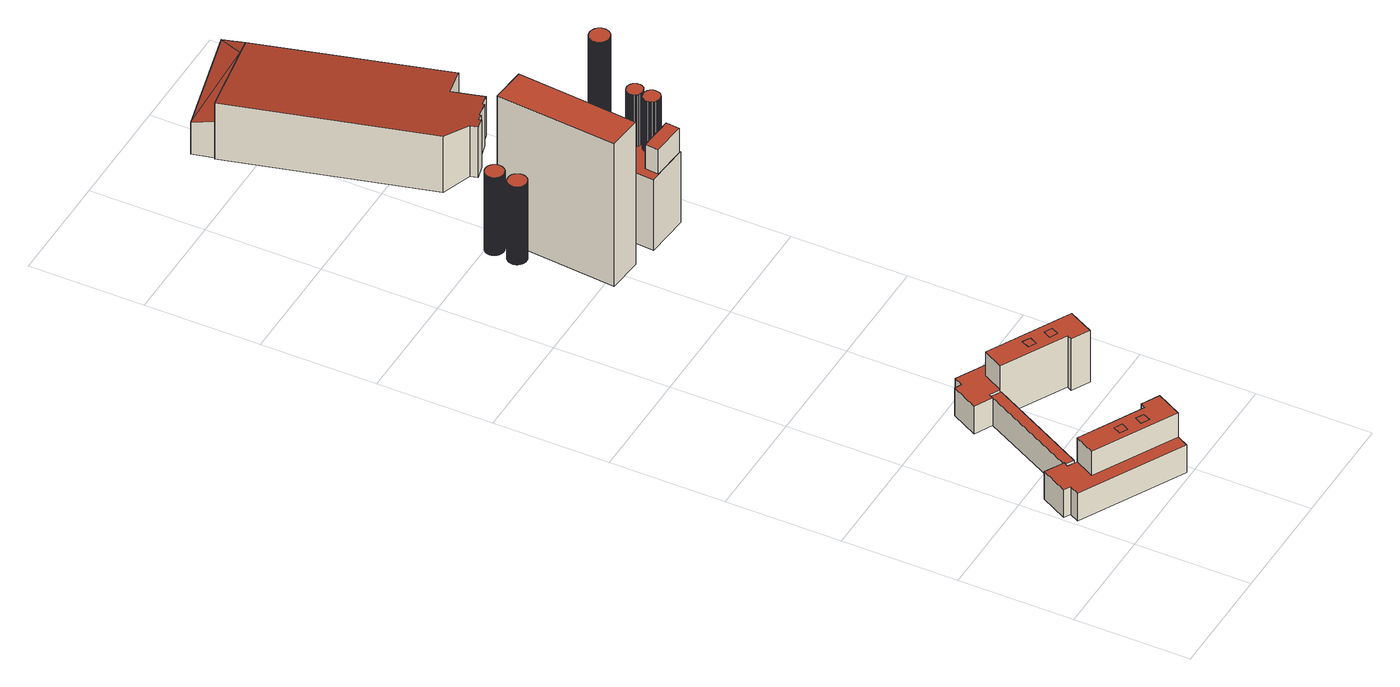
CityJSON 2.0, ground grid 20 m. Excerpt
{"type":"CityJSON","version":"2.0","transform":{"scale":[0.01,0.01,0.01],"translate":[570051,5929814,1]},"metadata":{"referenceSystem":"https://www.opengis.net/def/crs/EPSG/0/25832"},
"CityObjects":{
"building1":{"type":"Building","attributes":{"Grundfläche 2D":"138.581539","Grundhöhe NN":"1.999"},"children":["building1-1","building1-2"],"geometry":[{"type":"Solid","lod":"3","boundaries":[[[[0,1,2,3,4,5]],[[6,7,8,9,10,11,12,13,14,15]],[[4,10,9,5]],[[5,9,16,17,0]],[[1,0,17,18]],[[2,1,18,19]],[[2,19,20,11,3]],[[3,11,10,4]],[[12,11,20,21]],[[13,12,21,22]],[[14,13,22,23]],[[15,14,23,24]],[[6,15,24,25]],[[7,6,25,26]],[[8,7,26,27]],[[9,8,27,16]],[[26,25,24,23,22,21,20,19,18,17,16,27]]]],"semantics":{"surfaces":[{"type":"RoofSurface"},{"type":"WallSurface"},{"type":"GroundSurface"}],"values":[[0,0,1,1,1,1,1,1,1,1,1,1,1,1,1,1,2]]}}]},
"building1-1":{"type":"BuildingInstallation","parents":["building1"],"geometry":[{"type":"MultiSurface","lod":"3","boundaries":[[[28,29,30,31]],[[30,29,32,33]],[[31,30,33,34]],[[28,31,34,35]],[[29,28,35,32]]],"semantics":{"surfaces":[{"type":"RoofSurface"},{"type":"WallSurface"}],"values":[0,1,1,1,1]}}]},
"building1-2":{"type":"BuildingInstallation","parents":["building1"],"geometry":[{"type":"MultiSurface","lod":"3","boundaries":[[[36,37,38,39]],[[40,41,39,38]],[[36,39,41,42]],[[42,43,37,36]],[[38,37,43,40]]],"semantics":{"surfaces":[{"type":"RoofSurface"},{"type":"WallSurface"}],"values":[0,1,1,1,1]}}]},
"building2":{"type":"Building","attributes":{"Grundfläche 2D":"171.600309","Grundhöhe NN":"1.999"},"children":["building2-1","building2-2"],"geometry":[{"type":"Solid","lod":"3","boundaries":[[[[44,45,46,47,48,49]],[[50,51,52,53,54,55]],[[56,57,58,59,60,61,62,63,64,65,66]],[[46,57,56,47]],[[47,56,67,68,48]],[[49,48,68,69]],[[44,49,69,70]],[[44,70,71,58,45]],[[45,58,57,46]],[[52,51,72,22]],[[53,52,22,73]],[[54,53,73,74]],[[55,54,74,75]],[[55,75,76,65,50]],[[77,72,51,50,65,64]],[[59,58,71,78]],[[60,59,78,79]],[[61,60,79,80]],[[62,61,80,81]],[[63,62,81,82]],[[64,63,82,77]],[[66,65,76,83]],[[56,66,83,67]],[[67,83,76,75,74,73,22,72,77,82,81,80,79,78,71,70,69,68]]]],"semantics":{"surfaces":[{"type":"RoofSurface"},{"type":"WallSurface"},{"type":"GroundSurface"}],"values":[[0,0,0,1,1,1,1,1,1,1,1,1,1,1,1,1,1,1,1,1,1,1,1,2]]}}]},
"building2-1":{"type":"BuildingInstallation","parents":["building2"],"geometry":[{"type":"MultiSurface","lod":"3","boundaries":[[[84,85,86,87]],[[84,87,88,89]],[[87,86,90,88]],[[85,84,89,91]],[[86,85,91,90]]],"semantics":{"surfaces":[{"type":"RoofSurface"},{"type":"WallSurface"}],"values":[0,1,1,1,1]}}]},
"building2-2":{"type":"BuildingInstallation","parents":["building2"],"geometry":[{"type":"MultiSurface","lod":"3","boundaries":[[[92,93,94,95]],[[96,97,95,94]],[[92,95,97,98]],[[98,99,93,92]],[[94,93,99,96]]],"semantics":{"surfaces":[{"type":"RoofSurface"},{"type":"WallSurface"}],"values":[0,1,1,1,1]}}]},
"building3":{"type":"Building","attributes":{"Grundfläche 2D":"7.954177","Grundhöhe NN":"6.373"},"geometry":[{"type":"Solid","lod":"3","boundaries":[[[[100,101,102,103,104,105,106,107,108,109,110,111,112,113,114,115,116,117,118,119,120,121,122,123,124,125,126,127,128,129,130,131,132,133,134,135,136,137,138,139,140,141,142,143,144,145,146,147,148,149,150,151,152,153,154,155,156,157,158,159,160,161,162,163,164,165,166,167,168,169,170,171,172,173,174,175,176,177,178,179,180,181,182,183,184,185,186,187,188,189,190,191,192,193,194,195,196,197,198,199]],[[200,201,108,107]],[[201,202,109,108]],[[202,203,110,109]],[[203,204,111,110]],[[204,205,112,111]],[[205,206,113,112]],[[206,207,114,113]],[[208,200,107,106]],[[209,210,102,101]],[[210,211,103,102]],[[211,212,104,103]],[[212,213,105,104]],[[213,208,106,105]],[[207,214,115,114]],[[214,215,116,115]],[[215,216,117,116]],[[216,217,118,117]],[[217,218,119,118]],[[218,219,120,119]],[[219,220,121,120]],[[220,221,122,121]],[[221,222,123,122]],[[222,223,124,123]],[[223,224,125,124]],[[224,225,126,125]],[[225,226,127,126]],[[226,227,128,127]],[[227,228,129,128]],[[228,229,130,129]],[[229,230,131,130]],[[230,231,132,131]],[[231,232,133,132]],[[232,233,134,133]],[[233,234,135,134]],[[234,235,136,135]],[[235,236,137,136]],[[236,237,138,137]],[[237,238,139,138]],[[238,239,140,139]],[[239,240,141,140]],[[240,241,142,141]],[[241,242,143,142]],[[242,243,144,143]],[[243,244,145,144]],[[244,245,146,145]],[[245,246,147,146]],[[246,247,148,147]],[[247,248,149,148]],[[248,249,150,149]],[[249,250,151,150]],[[250,251,152,151]],[[251,252,153,152]],[[252,253,154,153]],[[253,254,155,154]],[[254,255,156,155]],[[255,256,157,156]],[[256,257,158,157]],[[257,258,159,158]],[[258,259,160,159]],[[259,260,161,160]],[[260,261,162,161]],[[261,262,163,162]],[[262,263,164,163]],[[263,264,165,164]],[[264,265,166,165]],[[265,266,167,166]],[[266,267,168,167]],[[267,268,169,168]],[[268,269,170,169]],[[269,270,171,170]],[[270,271,172,171]],[[271,272,173,172]],[[272,273,174,173]],[[273,274,175,174]],[[274,275,176,175]],[[275,276,177,176]],[[276,277,178,177]],[[277,278,179,178]],[[278,279,180,179]],[[279,280,181,180]],[[280,281,182,181]],[[281,282,183,182]],[[282,283,184,183]],[[283,284,185,184]],[[284,285,186,185]],[[285,286,187,186]],[[286,287,188,187]],[[287,288,189,188]],[[288,289,190,189]],[[289,290,191,190]],[[290,291,192,191]],[[291,292,193,192]],[[292,293,194,193]],[[293,294,195,194]],[[294,295,196,195]],[[295,296,197,196]],[[296,297,198,197]],[[297,298,199,198]],[[298,299,100,199]],[[299,209,101,100]],[[296,295,294,293,292,291,290,289,288,287,286,285,284,283,282,281,280,279,278,277,276,275,274,273,272,271,270,269,268,267,266,265,264,263,262,261,260,259,258,257,256,255,254,253,252,251,250,249,248,247,246,245,244,243,242,241,240,239,238,237,236,235,234,233,232,231,230,229,228,227,226,225,224,223,222,221,220,219,218,217,216,215,214,207,206,205,204,203,202,201,200,208,213,212,211,210,209,299,298,297]]]],"semantics":{"surfaces":[{"type":"RoofSurface"},{"type":"WallSurface"},{"type":"GroundSurface"}],"values":[[0,1,1,1,1,1,1,1,1,1,1,1,1,1,1,1,1,1,1,1,1,1,1,1,1,1,1,1,1,1,1,1,1,1,1,1,1,1,1,1,1,1,1,1,1,1,1,1,1,1,1,1,1,1,1,1,1,1,1,1,1,1,1,1,1,1,1,1,1,1,1,1,1,1,1,1,1,1,1,1,1,1,1,1,1,1,1,1,1,1,1,1,1,1,1,1,1,1,1,1,1,2]]}}]},
"building4":{"type":"Building","attributes":{"Grundfläche 2D":"7.867948","Grundhöhe NN":"6.363"},"geometry":[{"type":"Solid","lod":"3","boundaries":[[[[300,301,302,303,304,305,306,307,308,309,310,311,312,313,314,315,316,317,318,319,320,321,322,323,324,325,326,327,328,329,330,331,332,333,334,335,336,337,338,339,340,341,342,343,344,345,346,347,348,349,350,351,352,353,354,355,356,357,358,359,360,361,362,363,364,365,366,367,368,369,370,371,372,373,374,375,376,377,378,379,380,381,382,383,384,385,386,387,388,389,390,391,392,393,394,395,396,397,398,399]],[[400,401,306,305]],[[401,402,307,306]],[[402,403,308,307]],[[403,404,309,308]],[[404,405,310,309]],[[405,406,311,310]],[[407,400,305,304]],[[408,409,300,399]],[[409,410,301,300]],[[410,411,302,301]],[[411,412,303,302]],[[412,407,304,303]],[[406,413,312,311]],[[413,414,313,312]],[[414,415,314,313]],[[415,416,315,314]],[[416,417,316,315]],[[417,418,317,316]],[[418,419,318,317]],[[419,420,319,318]],[[420,421,320,319]],[[421,422,321,320]],[[422,423,322,321]],[[423,424,323,322]],[[424,425,324,323]],[[425,426,325,324]],[[426,427,326,325]],[[427,428,327,326]],[[428,429,328,327]],[[429,430,329,328]],[[430,431,330,329]],[[431,432,331,330]],[[432,433,332,331]],[[433,434,333,332]],[[434,435,334,333]],[[435,436,335,334]],[[436,437,336,335]],[[437,438,337,336]],[[438,439,338,337]],[[439,440,339,338]],[[440,441,340,339]],[[441,442,341,340]],[[442,443,342,341]],[[443,444,343,342]],[[444,445,344,343]],[[445,446,345,344]],[[446,447,346,345]],[[447,448,347,346]],[[448,449,348,347]],[[449,450,349,348]],[[450,451,350,349]],[[451,452,351,350]],[[452,453,352,351]],[[453,454,353,352]],[[454,455,354,353]],[[455,456,355,354]],[[456,457,356,355]],[[457,458,357,356]],[[458,459,358,357]],[[459,460,359,358]],[[460,461,360,359]],[[461,462,361,360]],[[462,463,362,361]],[[463,464,363,362]],[[464,465,364,363]],[[465,466,365,364]],[[466,467,366,365]],[[467,468,367,366]],[[468,469,368,367]],[[469,470,369,368]],[[470,471,370,369]],[[471,472,371,370]],[[472,473,372,371]],[[473,474,373,372]],[[474,475,374,373]],[[475,476,375,374]],[[476,477,376,375]],[[477,478,377,376]],[[478,479,378,377]],[[479,480,379,378]],[[480,481,380,379]],[[481,482,381,380]],[[482,483,382,381]],[[483,484,383,382]],[[484,485,384,383]],[[485,486,385,384]],[[486,487,386,385]],[[487,488,387,386]],[[488,489,388,387]],[[489,490,389,388]],[[490,491,390,389]],[[491,492,391,390]],[[492,493,392,391]],[[493,494,393,392]],[[494,495,394,393]],[[495,496,395,394]],[[496,497,396,395]],[[497,498,397,396]],[[498,499,398,397]],[[499,408,399,398]],[[498,497,496,495,494,493,492,491,490,489,488,487,486,485,484,483,482,481,480,479,478,477,476,475,474,473,472,471,470,469,468,467,466,465,464,463,462,461,460,459,458,457,456,455,454,453,452,451,450,449,448,447,446,445,444,443,442,441,440,439,438,437,436,435,434,433,432,431,430,429,428,427,426,425,424,423,422,421,420,419,418,417,416,415,414,413,406,405,404,403,402,401,400,407,412,411,410,409,408,499]]]],"semantics":{"surfaces":[{"type":"RoofSurface"},{"type":"WallSurface"},{"type":"GroundSurface"}],"values":[[0,1,1,1,1,1,1,1,1,1,1,1,1,1,1,1,1,1,1,1,1,1,1,1,1,1,1,1,1,1,1,1,1,1,1,1,1,1,1,1,1,1,1,1,1,1,1,1,1,1,1,1,1,1,1,1,1,1,1,1,1,1,1,1,1,1,1,1,1,1,1,1,1,1,1,1,1,1,1,1,1,1,1,1,1,1,1,1,1,1,1,1,1,1,1,1,1,1,1,1,1,2]]}}]},
"building5":{"type":"Building","attributes":{"Grundfläche 2D":"129.474130","Grundhöhe NN":"6.353"},"geometry":[{"type":"Solid","lod":"3","boundaries":[[[[500,501,502,503]],[[504,505,503,502]],[[505,506,500,503]],[[506,507,501,500]],[[507,504,502,501]],[[507,506,505,504]]]],"semantics":{"surfaces":[{"type":"RoofSurface"},{"type":"WallSurface"},{"type":"GroundSurface"}],"values":[[0,1,1,1,1,2]]}}]},
"building6":{"type":"Building","attributes":{"Grundfläche 2D":"68.152668","Grundhöhe NN":"6.344"},"children":["building6-1","building6-2"],"geometry":[{"type":"Solid","lod":"3","boundaries":[[[[508,509,510,511]],[[512,513,514,515],[516,517,518,519]],[[508,511,519,518]],[[509,508,518,517]],[[517,516,510,509]],[[516,519,511,510]],[[513,512,520,521]],[[514,513,521,522]],[[515,514,522,523]],[[512,515,523,520]],[[523,522,521,520]]]],"semantics":{"surfaces":[{"type":"RoofSurface"},{"type":"WallSurface"},{"type":"GroundSurface"}],"values":[[0,0,1,1,1,1,1,1,1,1,2]]}}]},
"building6-1":{"type":"BuildingInstallation","parents":["building6"],"geometry":[{"type":"MultiSurface","lod":"3","boundaries":[[[524,525,526,527,528,529,530,531,532,533,534,535,536,537,538,539,540,541,542,543,544,545,546,547,548,549,550,551,552,553,554,555,556,557,558,559,560,561,562,563,564,565,566,567,568,569,570,571,572,573,574,575]],[[576,577,531,530]],[[577,578,532,531]],[[578,579,533,532]],[[580,581,528,527]],[[529,528,581,582]],[[530,529,582,576]],[[579,583,534,533]],[[583,584,535,534]],[[584,585,536,535]],[[585,586,537,536]],[[586,587,538,537]],[[539,538,587,588]],[[588,589,590,541,540,539]],[[590,591,542,541]],[[591,592,543,542]],[[592,593,544,543]],[[593,594,545,544]],[[594,595,546,545]],[[595,596,597,548,547,546]],[[597,598,549,548]],[[598,599,550,549]],[[599,600,551,550]],[[600,601,552,551]],[[601,602,553,552]],[[602,603,554,553]],[[603,604,555,554]],[[604,605,556,555]],[[605,606,557,556]],[[606,607,558,557]],[[607,608,559,558]],[[608,609,560,559]],[[609,610,561,560]],[[610,611,562,561]],[[611,612,563,562]],[[612,613,564,563]],[[613,614,565,564]],[[614,615,566,565]],[[615,616,567,566]],[[568,567,616,617]],[[617,618,569,568]],[[618,619,570,569]],[[571,570,619,620]],[[620,621,572,571]],[[621,622,573,572]],[[622,623,574,573]],[[623,624,575,574]],[[624,625,524,575]],[[525,524,625,626]],[[626,627,526,525]],[[627,580,527,526]]],"semantics":{"surfaces":[{"type":"RoofSurface"},{"type":"WallSurface"}],"values":[0,1,1,1,1,1,1,1,1,1,1,1,1,1,1,1,1,1,1,1,1,1,1,1,1,1,1,1,1,1,1,1,1,1,1,1,1,1,1,1,1,1,1,1,1,1,1,1,1,1,1]}}]},
"building6-2":{"type":"BuildingInstallation","parents":["building6"],"geometry":[{"type":"MultiSurface","lod":"3","boundaries":[[[628,629,630,631,632,633,634,635,636,637,638,639,640,641,642,643,644,645,646,647,648,649,650,651,652,653,654,655,656,657,658,659,660,661,662,663,664,665,666,667,668,669,670,671,672,673,674,675,676,677,678,679]],[[635,634,680,681]],[[636,635,681,682]],[[682,683,637,636]],[[683,684,638,637]],[[632,631,685,686]],[[633,632,686,687]],[[687,680,634,633]],[[684,688,639,638]],[[688,689,690,641,640,639]],[[690,691,642,641]],[[643,642,691,692]],[[692,693,644,643]],[[693,694,645,644]],[[694,695,646,645]],[[647,646,695,696]],[[696,697,648,647]],[[697,698,649,648]],[[698,699,650,649]],[[651,650,699,700]],[[700,701,652,651]],[[653,652,701,702]],[[654,653,702,703]],[[703,704,655,654]],[[704,705,656,655]],[[705,706,657,656]],[[706,707,658,657]],[[707,708,659,658]],[[708,709,660,659]],[[709,710,661,660]],[[710,711,662,661]],[[711,712,663,662]],[[712,713,664,663]],[[713,714,665,664]],[[714,715,666,665]],[[715,716,667,666]],[[716,717,668,667]],[[717,718,669,668]],[[718,719,670,669]],[[719,720,671,670]],[[720,721,672,671]],[[721,722,673,672]],[[722,723,674,673]],[[675,674,723,724]],[[724,725,726,677,676,675]],[[678,677,726,727]],[[679,678,727,728]],[[728,729,628,679]],[[729,730,629,628]],[[630,629,730,731]],[[731,685,631,630]]],"semantics":{"surfaces":[{"type":"RoofSurface"},{"type":"WallSurface"}],"values":[0,1,1,1,1,1,1,1,1,1,1,1,1,1,1,1,1,1,1,1,1,1,1,1,1,1,1,1,1,1,1,1,1,1,1,1,1,1,1,1,1,1,1,1,1,1,1,1,1,1,1]}}]},
"building7":{"type":"Building","attributes":{"Grundfläche 2D":"9.133515","Grundhöhe NN":"6.377"},"geometry":[{"type":"Solid","lod":"3","boundaries":[[[[732,733,734,735,736,737,738,739,740,741,742,743,744,745,746,747,748,749,750,751,752,753,754,755,756,757,758,759,760,761,762,763,764,765,766,767,768,769,770,771,772,773,774,775,776,777,778,779,780,781,782,783,784,785,786,787,788,789,790,791,792,793,794,795,796,797,798,799,800,801,802,803,804,805,806,807,808,809,810,811,812,813,814,815,816,817,818,819,820,821,822,823,824,825,826,827,828,829,830,831]],[[832,833,737,736]],[[833,834,738,737]],[[834,835,739,738]],[[835,836,740,739]],[[836,837,741,740]],[[837,838,742,741]],[[839,832,736,735]],[[840,841,830,829]],[[841,842,831,830]],[[842,843,732,831]],[[843,844,733,732]],[[844,845,734,733]],[[845,839,735,734]],[[838,846,743,742]],[[846,847,744,743]],[[847,848,745,744]],[[848,849,746,745]],[[849,850,747,746]],[[850,851,748,747]],[[851,852,749,748]],[[852,853,750,749]],[[853,854,751,750]],[[854,855,752,751]],[[855,856,753,752]],[[856,857,754,753]],[[857,858,755,754]],[[858,859,756,755]],[[859,860,757,756]],[[860,861,758,757]],[[861,862,759,758]],[[862,863,760,759]],[[863,864,761,760]],[[864,865,762,761]],[[865,866,763,762]],[[866,867,764,763]],[[867,868,765,764]],[[868,869,766,765]],[[869,870,767,766]],[[870,871,768,767]],[[871,872,769,768]],[[872,873,770,769]],[[873,874,771,770]],[[874,875,772,771]],[[875,876,773,772]],[[876,877,774,773]],[[877,878,775,774]],[[878,879,776,775]],[[879,880,777,776]],[[880,881,778,777]],[[881,882,779,778]],[[882,883,780,779]],[[883,884,781,780]],[[884,885,782,781]],[[885,886,783,782]],[[886,887,784,783]],[[887,888,785,784]],[[888,889,786,785]],[[889,890,787,786]],[[890,891,788,787]],[[891,892,789,788]],[[892,893,790,789]],[[893,894,791,790]],[[894,895,792,791]],[[895,896,793,792]],[[896,897,794,793]],[[897,898,795,794]],[[898,899,796,795]],[[899,900,797,796]],[[900,901,798,797]],[[901,902,799,798]],[[902,903,800,799]],[[903,904,801,800]],[[904,905,802,801]],[[905,906,803,802]],[[906,907,804,803]],[[907,908,805,804]],[[908,909,806,805]],[[909,910,807,806]],[[910,911,808,807]],[[911,912,809,808]],[[912,913,810,809]],[[913,914,811,810]],[[914,915,812,811]],[[915,916,813,812]],[[916,917,814,813]],[[917,918,815,814]],[[918,919,816,815]],[[919,920,817,816]],[[920,921,818,817]],[[921,922,819,818]],[[922,923,820,819]],[[923,924,821,820]],[[924,925,822,821]],[[925,926,823,822]],[[926,927,824,823]],[[927,928,825,824]],[[928,929,826,825]],[[929,930,827,826]],[[930,931,828,827]],[[931,840,829,828]],[[840,931,930,929,928,927,926,925,924,923,922,921,920,919,918,917,916,915,914,913,912,911,910,909,908,907,906,905,904,903,902,901,900,899,898,897,896,895,894,893,892,891,890,889,888,887,886,885,884,883,882,881,880,879,878,877,876,875,874,873,872,871,870,869,868,867,866,865,864,863,862,861,860,859,858,857,856,855,854,853,852,851,850,849,848,847,846,838,837,836,835,834,833,832,839,845,844,843,842,841]]]],"semantics":{"surfaces":[{"type":"RoofSurface"},{"type":"WallSurface"},{"type":"GroundSurface"}],"values":[[0,1,1,1,1,1,1,1,1,1,1,1,1,1,1,1,1,1,1,1,1,1,1,1,1,1,1,1,1,1,1,1,1,1,1,1,1,1,1,1,1,1,1,1,1,1,1,1,1,1,1,1,1,1,1,1,1,1,1,1,1,1,1,1,1,1,1,1,1,1,1,1,1,1,1,1,1,1,1,1,1,1,1,1,1,1,1,1,1,1,1,1,1,1,1,1,1,1,1,1,1,2]]}}]},
"building8":{"type":"Building","attributes":{"Grundfläche 2D":"837.177966","Grundhöhe NN":"6.135"},"geometry":[{"type":"Solid","lod":"3","boundaries":[[[[932,933,934,935,936,937,938,939,940,941,942,943,944,945,946,947]],[[948,949,944,950]],[[951,952,950]],[[952,948,950]],[[946,945,953,954]],[[947,946,954,955]],[[932,947,955,956]],[[933,932,956,957]],[[934,933,957,958]],[[935,934,958,959]],[[936,935,959,960]],[[937,936,960,961]],[[938,937,961,962]],[[939,938,962,963]],[[940,939,963,964]],[[941,940,964,965]],[[942,941,965,966]],[[953,945,944,949,967]],[[968,943,942,966]],[[944,943,951,950]],[[951,943,968,969,952]],[[948,952,969,970]],[[949,948,970,967]],[[962,961,960,959,958,957,956,955,954,953,967,970,969,968,966,965,964,963]]]],"semantics":{"surfaces":[{"type":"RoofSurface"},{"type":"WallSurface"},{"type":"GroundSurface"}],"values":[[0,0,0,0,1,1,1,1,1,1,1,1,1,1,1,1,1,1,1,1,1,1,1,2]]}}]}
},
"vertices":[
[2219,725,1128],[1914,886,1128],[1867,797,1128],[758,1383,1128],[572,1032,1128],[1987,284,1128],[186,1193,647],[97,1024,647],[1880,82,647],[1987,284,647],[572,1032,647],[758,1383,647],[600,1466,647],[644,1549,647],[321,1720,647],[74,1253,647],[1987,284,100],[2219,725,100],[1914,886,100],[1867,797,100],[758,1383,100],[600,1466,100],[644,1549,100],[321,1720,100],[74,1253,100],[186,1193,100],[97,1024,100],[1880,82,100],
[1714,733,1131],[1580,802,1131],[1511,669,1131],[1646,600,1131],[1580,802,1128],[1511,669,1128],[1646,600,1128],[1714,733,1128],
[1359,921,1131],[1225,991,1131],[1156,857,1131],[1291,788,1131],[1156,857,1128],[1291,788,1128],[1359,921,1128],[1225,991,1128],
[3084,2373,1128],[3316,2814,1128],[1904,3558,1128],[1717,3203,1128],[2820,2621,1128],[2775,2535,1128],[1512,3258,650],[625,1559,650],[644,1549,650],[623,1511,650],[761,1438,650],[1677,3172,650],[1717,3203,647],[1904,3558,647],[3316,2814,647],[3416,3003,647],[1638,3940,647],[1554,3781,647],[1433,3845,647],[1186,3376,647],[1490,3215,647],[1512,3258,647],[1534,3300,647],[1717,3203,100],[2820,2621,100],[2775,2535,100],[3084,2373,100],[3316,2814,100],[625,1559,100],[623,1511,100],[761,1438,100],[1677,3172,100],[1512,3258,100],[1490,3215,100],[3416,3003,100],[1638,3940,100],[1554,3781,100],[1433,3845,100],[1186,3376,100],[1534,3300,100],
[2862,2910,1131],[2728,2980,1131],[2659,2846,1131],[2794,2777,1131],[2794,2777,1128],[2862,2910,1128],[2659,2846,1128],[2728,2980,1128],
[2507,3098,1131],[2373,3168,1131],[2304,3034,1131],[2438,2965,1131],[2304,3034,1128],[2438,2965,1128],[2507,3098,1128],[2373,3168,1128],
[1246,11374,2091],[1237,11378,2091],[1228,11382,2091],[1219,11385,2091],[1209,11388,2091],[1199,11390,2091],[1189,11391,2091],[1179,11392,2091],[1169,11392,2091],[1159,11392,2091],[1149,11391,2091],[1140,11389,2091],[1130,11387,2091],[1120,11384,2091],[1111,11380,2091],[1102,11376,2091],[1093,11371,2091],[1084,11366,2091],[1076,11360,2091],[1068,11354,2091],[1061,11347,2091],[1054,11340,2091],[1048,11332,2091],[1042,11324,2091],[1036,11316,2091],[1031,11307,2091],[1027,11298,2091],[1023,11289,2091],[1020,11280,2091],[1017,11270,2091],[1015,11260,2091],[1014,11250,2091],[1013,11240,2091],[1013,11230,2091],[1013,11220,2091],[1015,11210,2091],[1016,11200,2091],[1019,11191,2091],[1022,11181,2091],[1025,11172,2091],[1029,11163,2091],[1034,11154,2091],[1039,11145,2091],[1045,11137,2091],[1051,11129,2091],[1058,11122,2091],[1065,11115,2091],[1073,11109,2091],[1081,11103,2091],[1089,11097,2091],[1098,11092,2091],[1107,11088,2091],[1116,11084,2091],[1126,11081,2091],[1135,11078,2091],[1145,11076,2091],[1155,11075,2091],[1165,11074,2091],[1175,11074,2091],[1185,11074,2091],[1195,11075,2091],[1205,11077,2091],[1214,11080,2091],[1224,11083,2091],[1233,11086,2091],[1242,11090,2091],[1251,11095,2091],[1260,11100,2091],[1268,11106,2091],[1276,11112,2091],[1283,11119,2091],[1290,11126,2091],[1296,11134,2091],[1303,11142,2091],[1308,11150,2091],[1313,11159,2091],[1317,11168,2091],[1321,11177,2091],[1324,11187,2091],[1327,11196,2091],[1329,11206,2091],[1330,11216,2091],[1331,11226,2091],[1331,11236,2091],[1331,11246,2091],[1330,11256,2091],[1328,11266,2091],[1326,11275,2091],[1323,11285,2091],[1319,11294,2091],[1315,11303,2091],[1310,11312,2091],[1305,11321,2091],[1299,11329,2091],[1293,11337,2091],[1286,11344,2091],[1279,11351,2091],[1271,11358,2091],[1263,11363,2091],[1255,11369,2091],[1179,11392,537],[1169,11392,537],[1159,11392,537],[1149,11391,537],[1140,11389,537],[1130,11387,537],[1120,11384,537],[1111,11380,537],[1189,11391,537],[1237,11378,537],[1228,11382,537],[1219,11385,537],[1209,11388,537],[1199,11390,537],[1102,11376,537],[1093,11371,537],[1084,11366,537],[1076,11360,537],[1068,11354,537],[1061,11347,537],[1054,11340,537],[1048,11332,537],[1042,11324,537],[1036,11316,537],[1031,11307,537],[1027,11298,537],[1023,11289,537],[1020,11280,537],[1017,11270,537],[1015,11260,537],[1014,11250,537],[1013,11240,537],[1013,11230,537],[1013,11220,537],[1015,11210,537],[1016,11200,537],[1019,11191,537],[1022,11181,537],[1025,11172,537],[1029,11163,537],[1034,11154,537],[1039,11145,537],[1045,11137,537],[1051,11129,537],[1058,11122,537],[1065,11115,537],[1073,11109,537],[1081,11103,537],[1089,11097,537],[1098,11092,537],[1107,11088,537],[1116,11084,537],[1126,11081,537],[1135,11078,537],[1145,11076,537],[1155,11075,537],[1165,11074,537],[1175,11074,537],[1185,11074,537],[1195,11075,537],[1205,11077,537],[1214,11080,537],[1224,11083,537],[1233,11086,537],[1242,11090,537],[1251,11095,537],[1260,11100,537],[1268,11106,537],[1276,11112,537],[1283,11119,537],[1290,11126,537],[1296,11134,537],[1303,11142,537],[1308,11150,537],[1313,11159,537],[1317,11168,537],[1321,11177,537],[1324,11187,537],[1327,11196,537],[1329,11206,537],[1330,11216,537],[1331,11226,537],[1331,11236,537],[1331,11246,537],[1330,11256,537],[1328,11266,537],[1326,11275,537],[1323,11285,537],[1319,11294,537],[1315,11303,537],[1310,11312,537],[1305,11321,537],[1299,11329,537],[1293,11337,537],[1286,11344,537],[1279,11351,537],[1271,11358,537],[1263,11363,537],[1255,11369,537],[1246,11374,537],
[1254,11792,2091],[1244,11795,2091],[1234,11797,2091],[1224,11798,2091],[1215,11799,2091],[1205,11800,2091],[1195,11799,2091],[1185,11798,2091],[1175,11797,2091],[1165,11795,2091],[1156,11792,2091],[1146,11789,2091],[1137,11785,2091],[1128,11780,2091],[1120,11775,2091],[1111,11770,2091],[1104,11763,2091],[1096,11757,2091],[1089,11750,2091],[1082,11742,2091],[1076,11735,2091],[1071,11726,2091],[1066,11718,2091],[1061,11709,2091],[1057,11700,2091],[1054,11691,2091],[1051,11681,2091],[1049,11671,2091],[1047,11661,2091],[1046,11651,2091],[1046,11642,2091],[1046,11632,2091],[1047,11622,2091],[1049,11612,2091],[1051,11602,2091],[1054,11593,2091],[1057,11583,2091],[1061,11574,2091],[1065,11565,2091],[1070,11557,2091],[1076,11549,2091],[1082,11541,2091],[1089,11533,2091],[1096,11526,2091],[1103,11520,2091],[1111,11513,2091],[1119,11508,2091],[1128,11503,2091],[1137,11498,2091],[1146,11494,2091],[1155,11491,2091],[1165,11488,2091],[1174,11486,2091],[1184,11484,2091],[1194,11483,2091],[1204,11483,2091],[1214,11483,2091],[1224,11484,2091],[1234,11486,2091],[1243,11488,2091],[1253,11491,2091],[1262,11494,2091],[1271,11498,2091],[1280,11502,2091],[1289,11507,2091],[1297,11513,2091],[1305,11519,2091],[1312,11526,2091],[1319,11533,2091],[1326,11540,2091],[1332,11548,2091],[1338,11556,2091],[1343,11565,2091],[1347,11574,2091],[1351,11583,2091],[1355,11592,2091],[1357,11601,2091],[1360,11611,2091],[1361,11621,2091],[1362,11631,2091],[1363,11641,2091],[1362,11651,2091],[1361,11661,2091],[1360,11671,2091],[1358,11680,2091],[1355,11690,2091],[1352,11699,2091],[1348,11708,2091],[1343,11717,2091],[1338,11726,2091],[1333,11734,2091],[1327,11742,2091],[1320,11749,2091],[1313,11756,2091],[1306,11763,2091],[1298,11769,2091],[1289,11775,2091],[1281,11780,2091],[1272,11784,2091],[1263,11788,2091],[1205,11800,536],[1195,11799,536],[1185,11798,536],[1175,11797,536],[1165,11795,536],[1156,11792,536],[1146,11789,536],[1215,11799,536],[1263,11788,536],[1254,11792,536],[1244,11795,536],[1234,11797,536],[1224,11798,536],[1137,11785,536],[1128,11780,536],[1120,11775,536],[1111,11770,536],[1104,11763,536],[1096,11757,536],[1089,11750,536],[1082,11742,536],[1076,11735,536],[1071,11726,536],[1066,11718,536],[1061,11709,536],[1057,11700,536],[1054,11691,536],[1051,11681,536],[1049,11671,536],[1047,11661,536],[1046,11651,536],[1046,11642,536],[1046,11632,536],[1047,11622,536],[1049,11612,536],[1051,11602,536],[1054,11593,536],[1057,11583,536],[1061,11574,536],[1065,11565,536],[1070,11557,536],[1076,11549,536],[1082,11541,536],[1089,11533,536],[1096,11526,536],[1103,11520,536],[1111,11513,536],[1119,11508,536],[1128,11503,536],[1137,11498,536],[1146,11494,536],[1155,11491,536],[1165,11488,536],[1174,11486,536],[1184,11484,536],[1194,11483,536],[1204,11483,536],[1214,11483,536],[1224,11484,536],[1234,11486,536],[1243,11488,536],[1253,11491,536],[1262,11494,536],[1271,11498,536],[1280,11502,536],[1289,11507,536],[1297,11513,536],[1305,11519,536],[1312,11526,536],[1319,11533,536],[1326,11540,536],[1332,11548,536],[1338,11556,536],[1343,11565,536],[1347,11574,536],[1351,11583,536],[1355,11592,536],[1357,11601,536],[1360,11611,536],[1361,11621,536],[1362,11631,536],[1363,11641,536],[1362,11651,536],[1361,11661,536],[1360,11671,536],[1358,11680,536],[1355,11690,536],[1352,11699,536],[1348,11708,536],[1343,11717,536],[1338,11726,536],[1333,11734,536],[1327,11742,536],[1320,11749,536],[1313,11756,536],[1306,11763,536],[1298,11769,536],[1289,11775,536],[1281,11780,536],[1272,11784,536],
[2058,11669,3384],[1448,11722,3384],[1267,9615,3384],[1877,9563,3384],[1267,9615,535],[1877,9563,535],[2058,11669,535],[1448,11722,535],
[3052,9425,2431],[3070,9661,2431],[2468,9708,2431],[2450,9472,2431],[3140,10281,1950],[2362,10342,1950],[2295,9471,1950],[3073,9411,1950],[2468,9708,1950],[3070,9661,1950],[3052,9425,1950],[2450,9472,1950],[3140,10281,534],[2362,10342,534],[2295,9471,534],[3073,9411,534],
[3055,9749,2981],[3067,9762,2981],[3077,9777,2981],[3085,9793,2981],[3092,9809,2981],[3096,9827,2981],[3098,9845,2981],[3098,9863,2981],[3095,9880,2981],[3091,9898,2981],[3084,9914,2981],[3075,9930,2981],[3064,9944,2981],[3052,9957,2981],[3038,9968,2981],[3023,9978,2981],[3021,9979,2981],[3006,9985,2981],[2989,9991,2981],[2971,9994,2981],[2954,9995,2981],[2936,9993,2981],[2918,9990,2981],[2907,9986,2981],[2901,9984,2981],[2885,9976,2981],[2870,9966,2981],[2856,9955,2981],[2844,9941,2981],[2834,9927,2981],[2826,9911,2981],[2819,9894,2981],[2815,9877,2981],[2813,9859,2981],[2813,9841,2981],[2816,9823,2981],[2820,9806,2981],[2827,9789,2981],[2836,9774,2981],[2847,9759,2981],[2859,9746,2981],[2873,9735,2981],[2888,9726,2981],[2905,9718,2981],[2922,9713,2981],[2939,9710,2981],[2957,9709,2981],[2975,9711,2981],[2993,9714,2981],[3010,9720,2981],[3026,9728,2981],[3041,9738,2981],[3098,9845,1950],[3098,9863,1950],[3095,9880,1950],[3091,9898,1950],[3085,9793,1950],[3092,9809,1950],[3096,9827,1950],[3084,9914,1950],[3075,9930,1950],[3064,9944,1950],[3052,9957,1950],[3038,9968,1950],[3023,9978,1950],[3021,9979,1950],[3006,9985,1950],[2989,9991,1950],[2971,9994,1950],[2954,9995,1950],[2936,9993,1950],[2918,9990,1950],[2907,9986,1950],[2901,9984,1950],[2885,9976,1950],[2870,9966,1950],[2856,9955,1950],[2844,9941,1950],[2834,9927,1950],[2826,9911,1950],[2819,9894,1950],[2815,9877,1950],[2813,9859,1950],[2813,9841,1950],[2816,9823,1950],[2820,9806,1950],[2827,9789,1950],[2836,9774,1950],[2847,9759,1950],[2859,9746,1950],[2873,9735,1950],[2888,9726,1950],[2905,9718,1950],[2922,9713,1950],[2939,9710,1950],[2957,9709,1950],[2975,9711,1950],[2993,9714,1950],[3010,9720,1950],[3026,9728,1950],[3041,9738,1950],[3055,9749,1950],[3067,9762,1950],[3077,9777,1950],
[3073,10054,2981],[3085,10067,2981],[3095,10081,2981],[3103,10096,2981],[3109,10112,2981],[3113,10129,2981],[3115,10146,2981],[3115,10164,2981],[3113,10181,2981],[3108,10197,2981],[3101,10213,2981],[3093,10229,2981],[3084,10240,2981],[3082,10242,2981],[3070,10255,2981],[3057,10266,2981],[3042,10275,2981],[3027,10282,2981],[3010,10287,2981],[2993,10290,2981],[2976,10291,2981],[2958,10290,2981],[2941,10286,2981],[2925,10280,2981],[2909,10273,2981],[2895,10263,2981],[2882,10252,2981],[2870,10239,2981],[2860,10225,2981],[2852,10210,2981],[2846,10194,2981],[2842,10177,2981],[2840,10160,2981],[2840,10142,2981],[2843,10125,2981],[2847,10109,2981],[2854,10093,2981],[2862,10078,2981],[2873,10064,2981],[2885,10051,2981],[2898,10041,2981],[2913,10031,2981],[2929,10024,2981],[2945,10019,2981],[2962,10016,2981],[2979,10015,2981],[2997,10017,2981],[3014,10020,2981],[3020,10022,2981],[3030,10026,2981],[3046,10033,2981],[3060,10043,2981],[3115,10146,1950],[3115,10164,1950],[3113,10181,1950],[3108,10197,1950],[3101,10213,1950],[3103,10096,1950],[3109,10112,1950],[3113,10129,1950],[3093,10229,1950],[3084,10240,1950],[3082,10242,1950],[3070,10255,1950],[3057,10266,1950],[3042,10275,1950],[3027,10282,1950],[3010,10287,1950],[2993,10290,1950],[2976,10291,1950],[2958,10290,1950],[2941,10286,1950],[2925,10280,1950],[2909,10273,1950],[2895,10263,1950],[2882,10252,1950],[2870,10239,1950],[2860,10225,1950],[2852,10210,1950],[2846,10194,1950],[2842,10177,1950],[2840,10160,1950],[2840,10142,1950],[2843,10125,1950],[2847,10109,1950],[2854,10093,1950],[2862,10078,1950],[2873,10064,1950],[2885,10051,1950],[2898,10041,1950],[2913,10031,1950],[2929,10024,1950],[2945,10019,1950],[2962,10016,1950],[2979,10015,1950],[2997,10017,1950],[3014,10020,1950],[3020,10022,1950],[3030,10026,1950],[3046,10033,1950],[3060,10043,1950],[3073,10054,1950],[3085,10067,1950],[3095,10081,1950],
[2696,10760,4131],[2685,10762,4131],[2675,10763,4131],[2664,10764,4131],[2654,10764,4131],[2643,10764,4131],[2632,10762,4131],[2622,10760,4131],[2611,10758,4131],[2601,10754,4131],[2591,10751,4131],[2581,10746,4131],[2572,10741,4131],[2563,10735,4131],[2554,10729,4131],[2546,10722,4131],[2538,10715,4131],[2531,10707,4131],[2524,10699,4131],[2517,10690,4131],[2512,10681,4131],[2506,10672,4131],[2502,10662,4131],[2498,10652,4131],[2494,10642,4131],[2492,10632,4131],[2490,10621,4131],[2488,10611,4131],[2488,10600,4131],[2488,10589,4131],[2488,10579,4131],[2490,10568,4131],[2491,10557,4131],[2494,10547,4131],[2497,10537,4131],[2501,10527,4131],[2506,10517,4131],[2511,10508,4131],[2517,10499,4131],[2523,10490,4131],[2530,10482,4131],[2537,10474,4131],[2545,10466,4131],[2553,10459,4131],[2561,10453,4131],[2571,10447,4131],[2580,10442,4131],[2590,10438,4131],[2600,10434,4131],[2610,10430,4131],[2620,10428,4131],[2631,10425,4131],[2641,10424,4131],[2652,10423,4131],[2663,10423,4131],[2673,10424,4131],[2684,10425,4131],[2694,10427,4131],[2705,10430,4131],[2715,10433,4131],[2725,10437,4131],[2735,10442,4131],[2744,10447,4131],[2753,10452,4131],[2762,10458,4131],[2770,10465,4131],[2778,10473,4131],[2785,10480,4131],[2792,10489,4131],[2799,10497,4131],[2805,10506,4131],[2810,10516,4131],[2814,10525,4131],[2818,10535,4131],[2822,10545,4131],[2824,10556,4131],[2826,10566,4131],[2828,10577,4131],[2829,10588,4131],[2829,10598,4131],[2828,10609,4131],[2827,10620,4131],[2825,10630,4131],[2822,10641,4131],[2819,10651,4131],[2815,10661,4131],[2810,10671,4131],[2805,10680,4131],[2800,10689,4131],[2793,10698,4131],[2786,10706,4131],[2779,10714,4131],[2771,10721,4131],[2763,10728,4131],[2755,10734,4131],[2746,10740,4131],[2736,10745,4131],[2727,10750,4131],[2717,10754,4131],[2706,10757,4131],[2654,10764,538],[2643,10764,538],[2632,10762,538],[2622,10760,538],[2611,10758,538],[2601,10754,538],[2591,10751,538],[2664,10764,538],[2727,10750,538],[2717,10754,538],[2706,10757,538],[2696,10760,538],[2685,10762,538],[2675,10763,538],[2581,10746,538],[2572,10741,538],[2563,10735,538],[2554,10729,538],[2546,10722,538],[2538,10715,538],[2531,10707,538],[2524,10699,538],[2517,10690,538],[2512,10681,538],[2506,10672,538],[2502,10662,538],[2498,10652,538],[2494,10642,538],[2492,10632,538],[2490,10621,538],[2488,10611,538],[2488,10600,538],[2488,10589,538],[2488,10579,538],[2490,10568,538],[2491,10557,538],[2494,10547,538],[2497,10537,538],[2501,10527,538],[2506,10517,538],[2511,10508,538],[2517,10499,538],[2523,10490,538],[2530,10482,538],[2537,10474,538],[2545,10466,538],[2553,10459,538],[2561,10453,538],[2571,10447,538],[2580,10442,538],[2590,10438,538],[2600,10434,538],[2610,10430,538],[2620,10428,538],[2631,10425,538],[2641,10424,538],[2652,10423,538],[2663,10423,538],[2673,10424,538],[2684,10425,538],[2694,10427,538],[2705,10430,538],[2715,10433,538],[2725,10437,538],[2735,10442,538],[2744,10447,538],[2753,10452,538],[2762,10458,538],[2770,10465,538],[2778,10473,538],[2785,10480,538],[2792,10489,538],[2799,10497,538],[2805,10506,538],[2810,10516,538],[2814,10525,538],[2818,10535,538],[2822,10545,538],[2824,10556,538],[2826,10566,538],[2828,10577,538],[2829,10588,538],[2829,10598,538],[2828,10609,538],[2827,10620,538],[2825,10630,538],[2822,10641,538],[2819,10651,538],[2815,10661,538],[2810,10671,538],[2805,10680,538],[2800,10689,538],[2793,10698,538],[2786,10706,538],[2779,10714,538],[2771,10721,538],[2763,10728,538],[2755,10734,538],[2746,10740,538],[2736,10745,538],
[2601,12653,1523],[2828,12715,1468],[2818,12753,1469],[2957,12791,1435],[2951,12813,1435],[3301,12909,1352],[3293,12939,1352],[3530,13004,1295],[3383,13543,1296],[3978,13705,1154],[3103,16917,1160],[3095,16915,1161],[2673,16809,1262],[1129,16422,1628],[2046,12961,1628],[2569,12778,1522],[1062,16795,1150],[1154,16428,1241],[2747,16828,1263],[3095,16915,1166],[3003,17282,1150],[1129,16422,514],[2046,12961,514],[2569,12778,514],[2601,12653,514],[2828,12715,514],[2818,12753,514],[2957,12791,514],[2951,12813,514],[3301,12909,514],[3293,12939,514],[3530,13004,514],[3383,13543,514],[3978,13705,514],[3103,16917,514],[1154,16428,514],[3095,16915,514],[3003,17282,514],[1062,16795,514]
]}
